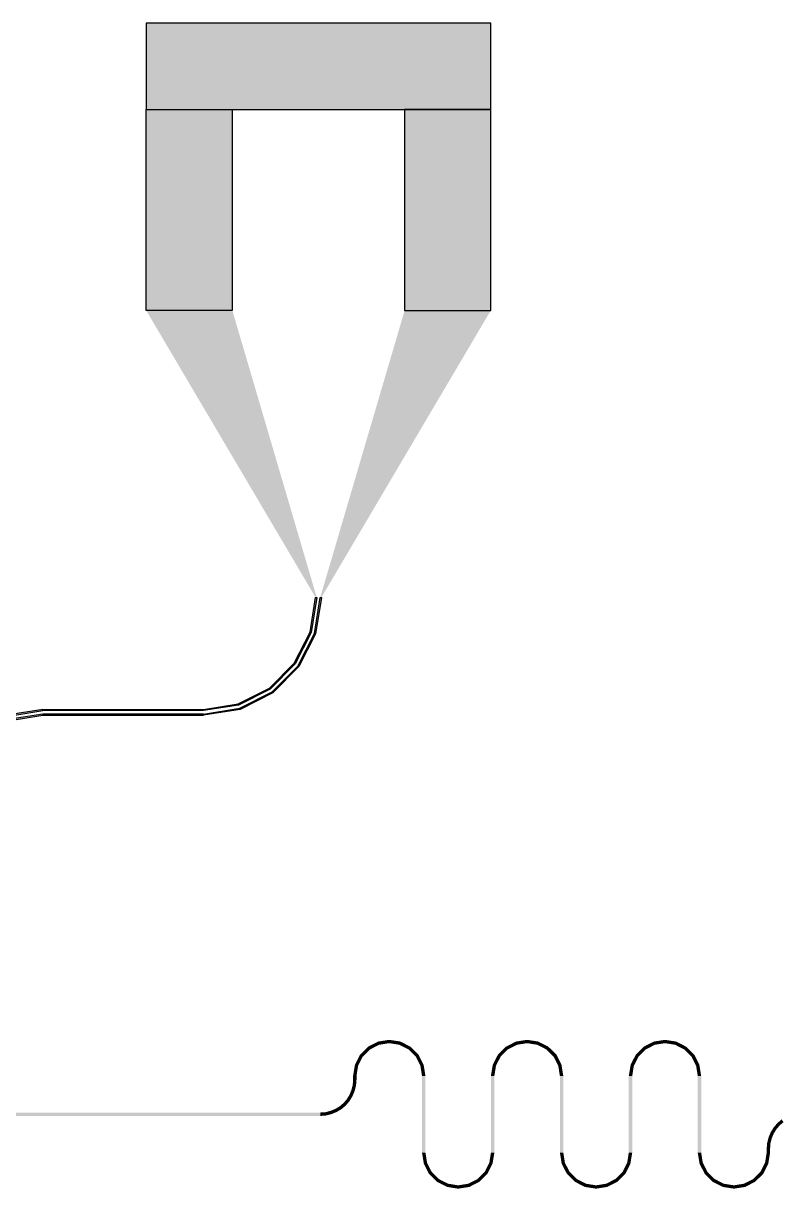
# Model space of a CAD drawing. Extents: x -200 to 7200, y -200 to 2100.
# Drawn here: x 3868 to 4526, y 885 to 1900 of the extents above; entities that cross this region are included whole.
import ezdxf

# ---------------------------------------------------------------- set-up
doc = ezdxf.new("R2010")
doc.units = 0
doc.layers.add('GAP', color=1, linetype='continuous')
doc.layers.add('PIN', color=3, linetype='continuous')

# ---------------------------------------------------------------- blocks, each defined once
blk = doc.blocks.new('YGGDRASILV1R2C2GAP')
for points in [[(4168.1, 1008.8), (4168.1, 1008.8), (4161.2, 1001.9)], [(4169.8, 1006.4), (4168.1, 1008.8), (4163.5, 1000.1), (4161.2, 1001.9)], [(4169.8, 1006.4), (4169.8, 1006.4), (4163.5, 1000.1)], [(4176.9, 1013.3), (4176.9, 1013.3), (4168.1, 1008.8)], [(4177.8, 1010.5), (4176.9, 1013.3), (4169.8, 1006.4), (4168.1, 1008.8)], [(4177.8, 1010.5), (4177.8, 1010.5), (4169.8, 1006.4)], [(4186.6, 1014.8), (4186.6, 1014.8), (4176.9, 1013.3)], [(4186.6, 1011.9), (4186.6, 1014.8), (4177.8, 1010.5), (4176.9, 1013.3)], [(4186.6, 1011.9), (4186.6, 1011.9), (4177.8, 1010.5)], [(4196.3, 1013.3), (4196.3, 1013.3), (4186.6, 1014.8)], [(4195.4, 1010.5), (4196.3, 1013.3), (4186.6, 1011.9), (4186.6, 1014.8)], [(4195.4, 1010.5), (4195.4, 1010.5), (4186.6, 1011.9)], [(4203.4, 1006.4), (4205.1, 1008.8), (4195.4, 1010.5), (4196.3, 1013.3)], [(4203.4, 1006.4), (4203.4, 1006.4), (4195.4, 1010.5)], [(4205.1, 1008.8), (4205.1, 1008.8), (4196.3, 1013.3)], [(4209.7, 1000.1), (4212.1, 1001.9), (4203.4, 1006.4), (4205.1, 1008.8)], [(4209.7, 1000.1), (4209.7, 1000.1), (4203.4, 1006.4)], [(4212.1, 1001.9), (4212.1, 1001.9), (4205.1, 1008.8)], [(4288.1, 1008.8), (4288.1, 1008.8), (4281.2, 1001.9)], [(4289.8, 1006.4), (4288.1, 1008.8), (4283.5, 1000.1), (4281.2, 1001.9)], [(4289.8, 1006.4), (4289.8, 1006.4), (4283.5, 1000.1)], [(4296.9, 1013.3), (4296.9, 1013.3), (4288.1, 1008.8)], [(4297.8, 1010.5), (4296.9, 1013.3), (4289.8, 1006.4), (4288.1, 1008.8)], [(4297.8, 1010.5), (4297.8, 1010.5), (4289.8, 1006.4)], [(4306.6, 1014.8), (4306.6, 1014.8), (4296.9, 1013.3)], [(4306.6, 1011.9), (4306.6, 1014.8), (4297.8, 1010.5), (4296.9, 1013.3)], [(4306.6, 1011.9), (4306.6, 1011.9), (4297.8, 1010.5)], [(4316.3, 1013.3), (4316.3, 1013.3), (4306.6, 1014.8)], [(4315.4, 1010.5), (4316.3, 1013.3), (4306.6, 1011.9), (4306.6, 1014.8)], [(4315.4, 1010.5), (4315.4, 1010.5), (4306.6, 1011.9)], [(4323.4, 1006.4), (4325.1, 1008.8), (4315.4, 1010.5), (4316.3, 1013.3)], [(4323.4, 1006.4), (4323.4, 1006.4), (4315.4, 1010.5)], [(4325.1, 1008.8), (4325.1, 1008.8), (4316.3, 1013.3)], [(4329.7, 1000.1), (4332.1, 1001.9), (4323.4, 1006.4), (4325.1, 1008.8)], [(4329.7, 1000.1), (4329.7, 1000.1), (4323.4, 1006.4)], [(4332.1, 1001.9), (4332.1, 1001.9), (4325.1, 1008.8)], [(4408.1, 1008.8), (4408.1, 1008.8), (4401.2, 1001.9)], [(4409.8, 1006.4), (4408.1, 1008.8), (4403.5, 1000.1), (4401.2, 1001.9)], [(4409.8, 1006.4), (4409.8, 1006.4), (4403.5, 1000.1)], [(4416.9, 1013.3), (4416.9, 1013.3), (4408.1, 1008.8)], [(4417.8, 1010.5), (4416.9, 1013.3), (4409.8, 1006.4), (4408.1, 1008.8)], [(4417.8, 1010.5), (4417.8, 1010.5), (4409.8, 1006.4)], [(4426.6, 1014.8), (4426.6, 1014.8), (4416.9, 1013.3)], [(4426.6, 1011.9), (4426.6, 1014.8), (4417.8, 1010.5), (4416.9, 1013.3)], [(4426.6, 1011.9), (4426.6, 1011.9), (4417.8, 1010.5)], [(4436.3, 1013.3), (4436.3, 1013.3), (4426.6, 1014.8)], [(4435.4, 1010.5), (4436.3, 1013.3), (4426.6, 1011.9), (4426.6, 1014.8)], [(4435.4, 1010.5), (4435.4, 1010.5), (4426.6, 1011.9)], [(4443.4, 1006.4), (4445.1, 1008.8), (4435.4, 1010.5), (4436.3, 1013.3)], [(4443.4, 1006.4), (4443.4, 1006.4), (4435.4, 1010.5)], [(4445.1, 1008.8), (4445.1, 1008.8), (4436.3, 1013.3)], [(4449.7, 1000.1), (4452.1, 1001.9), (4443.4, 1006.4), (4445.1, 1008.8)], [(4449.7, 1000.1), (4449.7, 1000.1), (4443.4, 1006.4)], [(4452.1, 1001.9), (4452.1, 1001.9), (4445.1, 1008.8)], [(4161.2, 1001.9), (4161.2, 1001.9), (4156.7, 993.1)], [(4163.5, 1000.1), (4161.2, 1001.9), (4159.5, 992.2), (4156.7, 993.1)], [(4163.5, 1000.1), (4163.5, 1000.1), (4159.5, 992.2)], [(4213.7, 992.2), (4216.5, 993.1), (4209.7, 1000.1), (4212.1, 1001.9)], [(4213.7, 992.2), (4213.7, 992.2), (4209.7, 1000.1)], [(4216.5, 993.1), (4216.5, 993.1), (4212.1, 1001.9)], [(4281.2, 1001.9), (4281.2, 1001.9), (4276.7, 993.1)], [(4283.5, 1000.1), (4281.2, 1001.9), (4279.5, 992.2), (4276.7, 993.1)], [(4283.5, 1000.1), (4283.5, 1000.1), (4279.5, 992.2)], [(4333.7, 992.2), (4336.5, 993.1), (4329.7, 1000.1), (4332.1, 1001.9)], [(4333.7, 992.2), (4333.7, 992.2), (4329.7, 1000.1)], [(4336.5, 993.1), (4336.5, 993.1), (4332.1, 1001.9)], [(4401.2, 1001.9), (4401.2, 1001.9), (4396.7, 993.1)], [(4403.5, 1000.1), (4401.2, 1001.9), (4399.5, 992.2), (4396.7, 993.1)], [(4403.5, 1000.1), (4403.5, 1000.1), (4399.5, 992.2)], [(4453.7, 992.2), (4456.5, 993.1), (4449.7, 1000.1), (4452.1, 1001.9)], [(4453.7, 992.2), (4453.7, 992.2), (4449.7, 1000.1)], [(4456.5, 993.1), (4456.5, 993.1), (4452.1, 1001.9)], [(4156.7, 993.1), (4156.7, 993.1), (4155.1, 983.4)], [(4159.5, 992.2), (4156.7, 993.1), (4158.1, 983.4), (4155.1, 983.4)], [(4159.5, 992.2), (4159.5, 992.2), (4158.1, 983.4)], [(4215.1, 983.4), (4218.1, 983.4), (4213.7, 992.2), (4216.5, 993.1)], [(4215.1, 983.4), (4215.1, 983.4), (4213.7, 992.2)], [(4218.1, 983.4), (4218.1, 983.4), (4216.5, 993.1)], [(4276.7, 993.1), (4276.7, 993.1), (4275.1, 983.4)], [(4279.5, 992.2), (4276.7, 993.1), (4278.1, 983.4), (4275.1, 983.4)], [(4279.5, 992.2), (4279.5, 992.2), (4278.1, 983.4)], [(4335.1, 983.4), (4338.1, 983.4), (4333.7, 992.2), (4336.5, 993.1)], [(4335.1, 983.4), (4335.1, 983.4), (4333.7, 992.2)], [(4338.1, 983.4), (4338.1, 983.4), (4336.5, 993.1)], [(4396.7, 993.1), (4396.7, 993.1), (4395.1, 983.4)], [(4399.5, 992.2), (4396.7, 993.1), (4398.1, 983.4), (4395.1, 983.4)], [(4399.5, 992.2), (4399.5, 992.2), (4398.1, 983.4)], [(4455.1, 983.4), (4458.1, 983.4), (4453.7, 992.2), (4456.5, 993.1)], [(4455.1, 983.4), (4455.1, 983.4), (4453.7, 992.2)], [(4458.1, 983.4), (4458.1, 983.4), (4456.5, 993.1)], [(4154.8, 975.5), (4154.8, 975.5), (4153.7, 971.2)], [(4154.8, 975.5), (4157.7, 975.1), (4153.7, 971.2), (4156.5, 970.3)], [(4155.1, 980), (4155.1, 980), (4154.8, 975.5)], [(4155.1, 980), (4158.1, 980), (4154.8, 975.5), (4157.7, 975.1)], [(4155.1, 983.4), (4155.1, 980), (4158.1, 983.4), (4158.1, 980)], [(4157.7, 975.1), (4157.7, 975.1), (4156.5, 970.3)], [(4158.1, 980), (4158.1, 980), (4157.7, 975.1)], [(4218.1, 916.6), (4218.1, 983.4), (4215.1, 916.6), (4215.1, 983.4)], [(4275.1, 983.4), (4275.1, 916.6), (4278.1, 983.4), (4278.1, 916.6)], [(4338.1, 916.6), (4338.1, 983.4), (4335.1, 916.6), (4335.1, 983.4)], [(4395.1, 983.4), (4395.1, 916.6), (4398.1, 983.4), (4398.1, 916.6)], [(4458.1, 916.6), (4458.1, 983.4), (4455.1, 916.6), (4455.1, 983.4)], [(4152, 967), (4152, 967), (4149.7, 963.2)], [(4152, 967), (4154.6, 965.7), (4149.7, 963.2), (4152.1, 961.5)], [(4153.7, 971.2), (4153.7, 971.2), (4152, 967)], [(4153.7, 971.2), (4156.5, 970.3), (4152, 967), (4154.6, 965.7)], [(4154.6, 965.7), (4154.6, 965.7), (4152.1, 961.5)], [(4156.5, 970.3), (4156.5, 970.3), (4154.6, 965.7)], [(4139.6, 954.6), (4139.6, 954.6), (4135.4, 952.9)], [(4139.6, 954.6), (4140.9, 952), (4135.4, 952.9), (4136.3, 950.1)], [(4143.4, 956.9), (4143.4, 956.9), (4139.6, 954.6)], [(4143.4, 956.9), (4145.1, 954.5), (4139.6, 954.6), (4140.9, 952)], [(4145.1, 954.5), (4145.1, 954.5), (4140.9, 952)], [(4146.8, 959.8), (4146.8, 959.8), (4143.4, 956.9)], [(4146.8, 959.8), (4148.9, 957.7), (4143.4, 956.9), (4145.1, 954.5)], [(4148.9, 957.7), (4148.9, 957.7), (4145.1, 954.5)], [(4149.7, 963.2), (4149.7, 963.2), (4146.8, 959.8)], [(4149.7, 963.2), (4152.1, 961.5), (4146.8, 959.8), (4148.9, 957.7)], [(4152.1, 961.5), (4152.1, 961.5), (4148.9, 957.7)], [(4126.6, 951.5), (3203.5, 951.5), (4126.6, 948.5), (3203.5, 948.5)], [(4131.1, 951.8), (4131.1, 951.8), (4126.6, 951.5)], [(4131.1, 951.8), (4131.5, 948.9), (4126.6, 951.5), (4126.6, 948.5)], [(4131.5, 948.9), (4131.5, 948.9), (4126.6, 948.5)], [(4135.4, 952.9), (4135.4, 952.9), (4131.1, 951.8)], [(4135.4, 952.9), (4136.3, 950.1), (4131.1, 951.8), (4131.5, 948.9)], [(4136.3, 950.1), (4136.3, 950.1), (4131.5, 948.9)], [(4140.9, 952), (4140.9, 952), (4136.3, 950.1)], [(4528.1, 945.5), (4528.1, 945.5), (4524.4, 942.3)], [(4529.8, 943.1), (4528.1, 945.5), (4526.4, 940.2), (4524.4, 942.3)], [(4518.6, 934.3), (4518.6, 934.3), (4516.7, 929.7)], [(4521.2, 933), (4518.6, 934.3), (4519.5, 928.8), (4516.7, 929.7)], [(4521.2, 938.5), (4521.2, 938.5), (4518.6, 934.3)], [(4523.5, 936.8), (4521.2, 938.5), (4521.2, 933), (4518.6, 934.3)], [(4524.4, 942.3), (4524.4, 942.3), (4521.2, 938.5)], [(4526.4, 940.2), (4524.4, 942.3), (4523.5, 936.8), (4521.2, 938.5)], [(4523.5, 936.8), (4523.5, 936.8), (4521.2, 933)], [(4526.4, 940.2), (4526.4, 940.2), (4523.5, 936.8)], [(4529.8, 943.1), (4529.8, 943.1), (4526.4, 940.2)], [(4515.5, 924.9), (4515.5, 924.9), (4515.1, 920)], [(4518.4, 924.5), (4515.5, 924.9), (4518.1, 920), (4515.1, 920)], [(4516.7, 929.7), (4516.7, 929.7), (4515.5, 924.9)], [(4519.5, 928.8), (4516.7, 929.7), (4518.4, 924.5), (4515.5, 924.9)], [(4518.4, 924.5), (4518.4, 924.5), (4518.1, 920)], [(4519.5, 928.8), (4519.5, 928.8), (4518.4, 924.5)], [(4521.2, 933), (4521.2, 933), (4519.5, 928.8)], [(4216.7, 906.9), (4216.7, 906.9), (4215.1, 916.6)], [(4219.5, 907.8), (4216.7, 906.9), (4218.1, 916.6), (4215.1, 916.6)], [(4219.5, 907.8), (4219.5, 907.8), (4218.1, 916.6)], [(4275.1, 916.6), (4275.1, 916.6), (4273.7, 907.8)], [(4275.1, 916.6), (4278.1, 916.6), (4273.7, 907.8), (4276.5, 906.9)], [(4278.1, 916.6), (4278.1, 916.6), (4276.5, 906.9)], [(4336.7, 906.9), (4336.7, 906.9), (4335.1, 916.6)], [(4339.5, 907.8), (4336.7, 906.9), (4338.1, 916.6), (4335.1, 916.6)], [(4339.5, 907.8), (4339.5, 907.8), (4338.1, 916.6)], [(4395.1, 916.6), (4395.1, 916.6), (4393.7, 907.8)], [(4395.1, 916.6), (4398.1, 916.6), (4393.7, 907.8), (4396.5, 906.9)], [(4398.1, 916.6), (4398.1, 916.6), (4396.5, 906.9)], [(4456.7, 906.9), (4456.7, 906.9), (4455.1, 916.6)], [(4459.5, 907.8), (4456.7, 906.9), (4458.1, 916.6), (4455.1, 916.6)], [(4459.5, 907.8), (4459.5, 907.8), (4458.1, 916.6)], [(4515.1, 916.6), (4515.1, 916.6), (4513.7, 907.8)], [(4515.1, 916.6), (4518.1, 916.6), (4513.7, 907.8), (4516.5, 906.9)], [(4515.1, 920), (4515.1, 916.6), (4518.1, 920), (4518.1, 916.6)], [(4518.1, 916.6), (4518.1, 916.6), (4516.5, 906.9)], [(4223.5, 899.9), (4221.2, 898.1), (4219.5, 907.8), (4216.7, 906.9)], [(4221.2, 898.1), (4221.2, 898.1), (4216.7, 906.9)], [(4223.5, 899.9), (4223.5, 899.9), (4219.5, 907.8)], [(4273.7, 907.8), (4273.7, 907.8), (4269.7, 899.9)], [(4273.7, 907.8), (4276.5, 906.9), (4269.7, 899.9), (4272.1, 898.1)], [(4276.5, 906.9), (4276.5, 906.9), (4272.1, 898.1)], [(4343.5, 899.9), (4341.2, 898.1), (4339.5, 907.8), (4336.7, 906.9)], [(4341.2, 898.1), (4341.2, 898.1), (4336.7, 906.9)], [(4343.5, 899.9), (4343.5, 899.9), (4339.5, 907.8)], [(4393.7, 907.8), (4393.7, 907.8), (4389.7, 899.9)], [(4393.7, 907.8), (4396.5, 906.9), (4389.7, 899.9), (4392.1, 898.1)], [(4396.5, 906.9), (4396.5, 906.9), (4392.1, 898.1)], [(4463.5, 899.9), (4461.2, 898.1), (4459.5, 907.8), (4456.7, 906.9)], [(4461.2, 898.1), (4461.2, 898.1), (4456.7, 906.9)], [(4463.5, 899.9), (4463.5, 899.9), (4459.5, 907.8)], [(4513.7, 907.8), (4513.7, 907.8), (4509.7, 899.9)], [(4513.7, 907.8), (4516.5, 906.9), (4509.7, 899.9), (4512.1, 898.1)], [(4516.5, 906.9), (4516.5, 906.9), (4512.1, 898.1)], [(4229.8, 893.6), (4228.1, 891.2), (4223.5, 899.9), (4221.2, 898.1)], [(4228.1, 891.2), (4228.1, 891.2), (4221.2, 898.1)], [(4229.8, 893.6), (4229.8, 893.6), (4223.5, 899.9)], [(4237.8, 889.5), (4236.9, 886.7), (4229.8, 893.6), (4228.1, 891.2)], [(4237.8, 889.5), (4237.8, 889.5), (4229.8, 893.6)], [(4263.4, 893.6), (4263.4, 893.6), (4255.4, 889.5)], [(4263.4, 893.6), (4265.1, 891.2), (4255.4, 889.5), (4256.3, 886.7)], [(4269.7, 899.9), (4269.7, 899.9), (4263.4, 893.6)], [(4269.7, 899.9), (4272.1, 898.1), (4263.4, 893.6), (4265.1, 891.2)], [(4272.1, 898.1), (4272.1, 898.1), (4265.1, 891.2)], [(4349.8, 893.6), (4348.1, 891.2), (4343.5, 899.9), (4341.2, 898.1)], [(4348.1, 891.2), (4348.1, 891.2), (4341.2, 898.1)], [(4349.8, 893.6), (4349.8, 893.6), (4343.5, 899.9)], [(4357.8, 889.5), (4356.9, 886.7), (4349.8, 893.6), (4348.1, 891.2)], [(4357.8, 889.5), (4357.8, 889.5), (4349.8, 893.6)], [(4383.4, 893.6), (4383.4, 893.6), (4375.4, 889.5)], [(4383.4, 893.6), (4385.1, 891.2), (4375.4, 889.5), (4376.3, 886.7)], [(4389.7, 899.9), (4389.7, 899.9), (4383.4, 893.6)], [(4389.7, 899.9), (4392.1, 898.1), (4383.4, 893.6), (4385.1, 891.2)], [(4392.1, 898.1), (4392.1, 898.1), (4385.1, 891.2)], [(4469.8, 893.6), (4468.1, 891.2), (4463.5, 899.9), (4461.2, 898.1)], [(4468.1, 891.2), (4468.1, 891.2), (4461.2, 898.1)], [(4469.8, 893.6), (4469.8, 893.6), (4463.5, 899.9)], [(4477.8, 889.5), (4476.9, 886.7), (4469.8, 893.6), (4468.1, 891.2)], [(4477.8, 889.5), (4477.8, 889.5), (4469.8, 893.6)], [(4503.4, 893.6), (4503.4, 893.6), (4495.4, 889.5)], [(4503.4, 893.6), (4505.1, 891.2), (4495.4, 889.5), (4496.3, 886.7)], [(4509.7, 899.9), (4509.7, 899.9), (4503.4, 893.6)], [(4509.7, 899.9), (4512.1, 898.1), (4503.4, 893.6), (4505.1, 891.2)], [(4512.1, 898.1), (4512.1, 898.1), (4505.1, 891.2)], [(4236.9, 886.7), (4236.9, 886.7), (4228.1, 891.2)], [(4246.6, 888.1), (4246.6, 885.2), (4237.8, 889.5), (4236.9, 886.7)], [(4246.6, 885.2), (4246.6, 885.2), (4236.9, 886.7)], [(4246.6, 888.1), (4246.6, 888.1), (4237.8, 889.5)], [(4255.4, 889.5), (4255.4, 889.5), (4246.6, 888.1)], [(4255.4, 889.5), (4256.3, 886.7), (4246.6, 888.1), (4246.6, 885.2)], [(4256.3, 886.7), (4256.3, 886.7), (4246.6, 885.2)], [(4265.1, 891.2), (4265.1, 891.2), (4256.3, 886.7)], [(4356.9, 886.7), (4356.9, 886.7), (4348.1, 891.2)], [(4366.6, 888.1), (4366.6, 885.2), (4357.8, 889.5), (4356.9, 886.7)], [(4366.6, 885.2), (4366.6, 885.2), (4356.9, 886.7)], [(4366.6, 888.1), (4366.6, 888.1), (4357.8, 889.5)], [(4375.4, 889.5), (4375.4, 889.5), (4366.6, 888.1)], [(4375.4, 889.5), (4376.3, 886.7), (4366.6, 888.1), (4366.6, 885.2)], [(4376.3, 886.7), (4376.3, 886.7), (4366.6, 885.2)], [(4385.1, 891.2), (4385.1, 891.2), (4376.3, 886.7)], [(4476.9, 886.7), (4476.9, 886.7), (4468.1, 891.2)], [(4486.6, 888.1), (4486.6, 885.2), (4477.8, 889.5), (4476.9, 886.7)], [(4486.6, 885.2), (4486.6, 885.2), (4476.9, 886.7)], [(4486.6, 888.1), (4486.6, 888.1), (4477.8, 889.5)], [(4495.4, 889.5), (4495.4, 889.5), (4486.6, 888.1)], [(4495.4, 889.5), (4496.3, 886.7), (4486.6, 888.1), (4486.6, 885.2)], [(4496.3, 886.7), (4496.3, 886.7), (4486.6, 885.2)], [(4505.1, 891.2), (4505.1, 891.2), (4496.3, 886.7)]]:
    blk.add_solid(points)
blk = doc.blocks.new('YGGDRASILV1R2C2PIN')
for points in [[(4168.8, 1007.8), (4168.4, 1008.4), (4162.1, 1001.1), (4161.6, 1001.6)], [(4169.5, 1006.8), (4169.1, 1007.4), (4163.1, 1000.4), (4162.5, 1000.8)], [(4177.3, 1012.1), (4177, 1012.8), (4168.8, 1007.8), (4168.4, 1008.4)], [(4177.6, 1011), (4177.4, 1011.6), (4169.5, 1006.8), (4169.1, 1007.4)], [(4186.6, 1013.6), (4186.6, 1014.3), (4177.3, 1012.1), (4177, 1012.8)], [(4186.6, 1012.4), (4186.6, 1013.1), (4177.6, 1011), (4177.4, 1011.6)], [(4196, 1012.1), (4196.2, 1012.8), (4186.6, 1013.6), (4186.6, 1014.3)], [(4195.6, 1011), (4195.8, 1011.6), (4186.6, 1012.4), (4186.6, 1013.1)], [(4203.7, 1006.8), (4204.1, 1007.4), (4195.6, 1011), (4195.8, 1011.6)], [(4204.4, 1007.8), (4204.8, 1008.4), (4196, 1012.1), (4196.2, 1012.8)], [(4210.1, 1000.4), (4210.7, 1000.8), (4203.7, 1006.8), (4204.1, 1007.4)], [(4211.1, 1001.1), (4211.7, 1001.6), (4204.4, 1007.8), (4204.8, 1008.4)], [(4288.8, 1007.8), (4288.4, 1008.4), (4282.1, 1001.1), (4281.6, 1001.6)], [(4289.5, 1006.8), (4289.1, 1007.4), (4283.1, 1000.4), (4282.5, 1000.8)], [(4297.3, 1012.1), (4297, 1012.8), (4288.8, 1007.8), (4288.4, 1008.4)], [(4297.6, 1011), (4297.4, 1011.6), (4289.5, 1006.8), (4289.1, 1007.4)], [(4306.6, 1013.6), (4306.6, 1014.3), (4297.3, 1012.1), (4297, 1012.8)], [(4306.6, 1012.4), (4306.6, 1013.1), (4297.6, 1011), (4297.4, 1011.6)], [(4316, 1012.1), (4316.2, 1012.8), (4306.6, 1013.6), (4306.6, 1014.3)], [(4315.6, 1011), (4315.8, 1011.6), (4306.6, 1012.4), (4306.6, 1013.1)], [(4323.7, 1006.8), (4324.1, 1007.4), (4315.6, 1011), (4315.8, 1011.6)], [(4324.4, 1007.8), (4324.8, 1008.4), (4316, 1012.1), (4316.2, 1012.8)], [(4330.1, 1000.4), (4330.7, 1000.8), (4323.7, 1006.8), (4324.1, 1007.4)], [(4331.1, 1001.1), (4331.7, 1001.6), (4324.4, 1007.8), (4324.8, 1008.4)], [(4408.8, 1007.8), (4408.4, 1008.4), (4402.1, 1001.1), (4401.6, 1001.6)], [(4409.5, 1006.8), (4409.1, 1007.4), (4403.1, 1000.4), (4402.5, 1000.8)], [(4417.3, 1012.1), (4417, 1012.8), (4408.8, 1007.8), (4408.4, 1008.4)], [(4417.6, 1011), (4417.4, 1011.6), (4409.5, 1006.8), (4409.1, 1007.4)], [(4426.6, 1013.6), (4426.6, 1014.3), (4417.3, 1012.1), (4417, 1012.8)], [(4426.6, 1012.4), (4426.6, 1013.1), (4417.6, 1011), (4417.4, 1011.6)], [(4436, 1012.1), (4436.2, 1012.8), (4426.6, 1013.6), (4426.6, 1014.3)], [(4435.6, 1011), (4435.8, 1011.6), (4426.6, 1012.4), (4426.6, 1013.1)], [(4443.7, 1006.8), (4444.1, 1007.4), (4435.6, 1011), (4435.8, 1011.6)], [(4444.4, 1007.8), (4444.8, 1008.4), (4436, 1012.1), (4436.2, 1012.8)], [(4450.1, 1000.4), (4450.7, 1000.8), (4443.7, 1006.8), (4444.1, 1007.4)], [(4451.1, 1001.1), (4451.7, 1001.6), (4444.4, 1007.8), (4444.8, 1008.4)], [(4162.1, 1001.1), (4161.6, 1001.6), (4157.8, 992.7), (4157.2, 992.9)], [(4163.1, 1000.4), (4162.5, 1000.8), (4159, 992.3), (4158.3, 992.5)], [(4214.2, 992.3), (4214.9, 992.5), (4210.1, 1000.4), (4210.7, 1000.8)], [(4215.4, 992.7), (4216.1, 992.9), (4211.1, 1001.1), (4211.7, 1001.6)], [(4282.1, 1001.1), (4281.6, 1001.6), (4277.8, 992.7), (4277.2, 992.9)], [(4283.1, 1000.4), (4282.5, 1000.8), (4279, 992.3), (4278.3, 992.5)], [(4334.2, 992.3), (4334.9, 992.5), (4330.1, 1000.4), (4330.7, 1000.8)], [(4335.4, 992.7), (4336.1, 992.9), (4331.1, 1001.1), (4331.7, 1001.6)], [(4402.1, 1001.1), (4401.6, 1001.6), (4397.8, 992.7), (4397.2, 992.9)], [(4403.1, 1000.4), (4402.5, 1000.8), (4399, 992.3), (4398.3, 992.5)], [(4454.2, 992.3), (4454.9, 992.5), (4450.1, 1000.4), (4450.7, 1000.8)], [(4455.4, 992.7), (4456.1, 992.9), (4451.1, 1001.1), (4451.7, 1001.6)], [(4157.8, 992.7), (4157.2, 992.9), (4156.4, 983.4), (4155.6, 983.4)], [(4159, 992.3), (4158.3, 992.5), (4157.6, 983.4), (4156.9, 983.4)], [(4215.6, 983.4), (4216.4, 983.4), (4214.2, 992.3), (4214.9, 992.5)], [(4216.9, 983.4), (4217.6, 983.4), (4215.4, 992.7), (4216.1, 992.9)], [(4277.8, 992.7), (4277.2, 992.9), (4276.4, 983.4), (4275.6, 983.4)], [(4279, 992.3), (4278.3, 992.5), (4277.6, 983.4), (4276.9, 983.4)], [(4335.6, 983.4), (4336.4, 983.4), (4334.2, 992.3), (4334.9, 992.5)], [(4336.9, 983.4), (4337.6, 983.4), (4335.4, 992.7), (4336.1, 992.9)], [(4397.8, 992.7), (4397.2, 992.9), (4396.4, 983.4), (4395.6, 983.4)], [(4399, 992.3), (4398.3, 992.5), (4397.6, 983.4), (4396.9, 983.4)], [(4455.6, 983.4), (4456.4, 983.4), (4454.2, 992.3), (4454.9, 992.5)], [(4456.9, 983.4), (4457.6, 983.4), (4455.4, 992.7), (4456.1, 992.9)], [(4155.3, 975.5), (4156, 975.3), (4154.2, 971), (4154.9, 970.8)], [(4155.6, 980), (4156.4, 980), (4155.3, 975.5), (4156, 975.3)], [(4156.5, 975.3), (4157.2, 975.2), (4155.4, 970.7), (4156.1, 970.4)], [(4156.4, 983.4), (4156.4, 980), (4155.6, 983.4), (4155.6, 980)], [(4156.9, 980), (4157.6, 980), (4156.5, 975.3), (4157.2, 975.2)], [(4156.9, 983.4), (4156.9, 980), (4157.6, 983.4), (4157.6, 980)], [(4216.4, 916.6), (4216.4, 983.4), (4215.6, 916.6), (4215.6, 983.4)], [(4216.9, 916.6), (4216.9, 983.4), (4217.6, 916.6), (4217.6, 983.4)], [(4276.4, 983.4), (4276.4, 916.6), (4275.6, 983.4), (4275.6, 916.6)], [(4276.9, 983.4), (4276.9, 916.6), (4277.6, 983.4), (4277.6, 916.6)], [(4336.4, 916.6), (4336.4, 983.4), (4335.6, 916.6), (4335.6, 983.4)], [(4336.9, 916.6), (4336.9, 983.4), (4337.6, 916.6), (4337.6, 983.4)], [(4396.4, 983.4), (4396.4, 916.6), (4395.6, 983.4), (4395.6, 916.6)], [(4396.9, 983.4), (4396.9, 916.6), (4397.6, 983.4), (4397.6, 916.6)], [(4456.4, 916.6), (4456.4, 983.4), (4455.6, 916.6), (4455.6, 983.4)], [(4456.9, 916.6), (4456.9, 983.4), (4457.6, 916.6), (4457.6, 983.4)], [(4152.5, 966.8), (4153.1, 966.5), (4150.1, 962.9), (4150.7, 962.5)], [(4153.6, 966.3), (4154.2, 965.9), (4151.1, 962.2), (4151.7, 961.8)], [(4154.2, 971), (4154.9, 970.8), (4152.5, 966.8), (4153.1, 966.5)], [(4155.4, 970.7), (4156.1, 970.4), (4153.6, 966.3), (4154.2, 965.9)], [(4139.8, 954.1), (4140.1, 953.5), (4135.6, 952.4), (4135.8, 951.7)], [(4143.7, 956.5), (4144.1, 955.9), (4139.8, 954.1), (4140.1, 953.5)], [(4144.4, 955.5), (4144.8, 954.9), (4140.3, 953), (4140.7, 952.4)], [(4147.1, 959.5), (4147.6, 959), (4143.7, 956.5), (4144.1, 955.9)], [(4148, 958.6), (4148.5, 958.1), (4144.4, 955.5), (4144.8, 954.9)], [(4150.1, 962.9), (4150.7, 962.5), (4147.1, 959.5), (4147.6, 959)], [(4151.1, 962.2), (4151.7, 961.8), (4148, 958.6), (4148.5, 958.1)], [(4126.6, 950.2), (3203.5, 950.2), (4126.6, 951), (3203.5, 951)], [(4126.6, 949.7), (3203.5, 949.7), (4126.6, 949), (3203.5, 949)], [(4131.2, 951.3), (4131.3, 950.6), (4126.6, 951), (4126.6, 950.2)], [(4131.3, 950.1), (4131.5, 949.4), (4126.6, 949.7), (4126.6, 949)], [(4135.6, 952.4), (4135.8, 951.7), (4131.2, 951.3), (4131.3, 950.6)], [(4136, 951.2), (4136.2, 950.5), (4131.3, 950.1), (4131.5, 949.4)], [(4140.3, 953), (4140.7, 952.4), (4136, 951.2), (4136.2, 950.5)], [(4528.8, 944.5), (4528.4, 945.1), (4525.2, 941.4), (4524.7, 941.9)], [(4529.5, 943.5), (4529.1, 944.1), (4526.1, 940.5), (4525.6, 941)], [(4519.7, 933.7), (4519, 934.1), (4517.8, 929.3), (4517.2, 929.6)], [(4522.1, 937.8), (4521.6, 938.2), (4519.7, 933.7), (4519, 934.1)], [(4523.1, 937.1), (4522.5, 937.5), (4520.7, 933.2), (4520.1, 933.5)], [(4525.2, 941.4), (4524.7, 941.9), (4522.1, 937.8), (4521.6, 938.2)], [(4526.1, 940.5), (4525.6, 941), (4523.1, 937.1), (4522.5, 937.5)], [(4516.7, 924.7), (4516, 924.8), (4516.4, 920), (4515.6, 920)], [(4517.8, 929.3), (4517.2, 929.6), (4516.7, 924.7), (4516, 924.8)], [(4517.9, 924.5), (4517.2, 924.7), (4517.6, 920), (4516.9, 920)], [(4519, 929), (4518.3, 929.2), (4517.9, 924.5), (4517.2, 924.7)], [(4520.7, 933.2), (4520.1, 933.5), (4519, 929), (4518.3, 929.2)], [(4217.8, 907.3), (4217.2, 907.1), (4216.4, 916.6), (4215.6, 916.6)], [(4219, 907.7), (4218.3, 907.5), (4217.6, 916.6), (4216.9, 916.6)], [(4275.6, 916.6), (4276.4, 916.6), (4274.2, 907.7), (4274.9, 907.5)], [(4276.9, 916.6), (4277.6, 916.6), (4275.4, 907.3), (4276.1, 907.1)], [(4337.8, 907.3), (4337.2, 907.1), (4336.4, 916.6), (4335.6, 916.6)], [(4339, 907.7), (4338.3, 907.5), (4337.6, 916.6), (4336.9, 916.6)], [(4395.6, 916.6), (4396.4, 916.6), (4394.2, 907.7), (4394.9, 907.5)], [(4396.9, 916.6), (4397.6, 916.6), (4395.4, 907.3), (4396.1, 907.1)], [(4457.8, 907.3), (4457.2, 907.1), (4456.4, 916.6), (4455.6, 916.6)], [(4459, 907.7), (4458.3, 907.5), (4457.6, 916.6), (4456.9, 916.6)], [(4515.6, 916.6), (4516.4, 916.6), (4514.2, 907.7), (4514.9, 907.5)], [(4516.9, 916.6), (4517.6, 916.6), (4515.4, 907.3), (4516.1, 907.1)], [(4516.4, 920), (4516.4, 916.6), (4515.6, 920), (4515.6, 916.6)], [(4516.9, 920), (4516.9, 916.6), (4517.6, 920), (4517.6, 916.6)], [(4222.1, 898.9), (4221.6, 898.4), (4217.8, 907.3), (4217.2, 907.1)], [(4223.1, 899.6), (4222.5, 899.2), (4219, 907.7), (4218.3, 907.5)], [(4274.2, 907.7), (4274.9, 907.5), (4270.1, 899.6), (4270.7, 899.2)], [(4275.4, 907.3), (4276.1, 907.1), (4271.1, 898.9), (4271.7, 898.4)], [(4342.1, 898.9), (4341.6, 898.4), (4337.8, 907.3), (4337.2, 907.1)], [(4343.1, 899.6), (4342.5, 899.2), (4339, 907.7), (4338.3, 907.5)], [(4394.2, 907.7), (4394.9, 907.5), (4390.1, 899.6), (4390.7, 899.2)], [(4395.4, 907.3), (4396.1, 907.1), (4391.1, 898.9), (4391.7, 898.4)], [(4462.1, 898.9), (4461.6, 898.4), (4457.8, 907.3), (4457.2, 907.1)], [(4463.1, 899.6), (4462.5, 899.2), (4459, 907.7), (4458.3, 907.5)], [(4514.2, 907.7), (4514.9, 907.5), (4510.1, 899.6), (4510.7, 899.2)], [(4515.4, 907.3), (4516.1, 907.1), (4511.1, 898.9), (4511.7, 898.4)], [(4228.8, 892.2), (4228.4, 891.6), (4222.1, 898.9), (4221.6, 898.4)], [(4229.5, 893.2), (4229.1, 892.6), (4223.1, 899.6), (4222.5, 899.2)], [(4237.6, 889), (4237.4, 888.4), (4229.5, 893.2), (4229.1, 892.6)], [(4263.7, 893.2), (4264.1, 892.6), (4255.6, 889), (4255.8, 888.4)], [(4270.1, 899.6), (4270.7, 899.2), (4263.7, 893.2), (4264.1, 892.6)], [(4271.1, 898.9), (4271.7, 898.4), (4264.4, 892.2), (4264.8, 891.6)], [(4348.8, 892.2), (4348.4, 891.6), (4342.1, 898.9), (4341.6, 898.4)], [(4349.5, 893.2), (4349.1, 892.6), (4343.1, 899.6), (4342.5, 899.2)], [(4357.6, 889), (4357.4, 888.4), (4349.5, 893.2), (4349.1, 892.6)], [(4383.7, 893.2), (4384.1, 892.6), (4375.6, 889), (4375.8, 888.4)], [(4390.1, 899.6), (4390.7, 899.2), (4383.7, 893.2), (4384.1, 892.6)], [(4391.1, 898.9), (4391.7, 898.4), (4384.4, 892.2), (4384.8, 891.6)], [(4468.8, 892.2), (4468.4, 891.6), (4462.1, 898.9), (4461.6, 898.4)], [(4469.5, 893.2), (4469.1, 892.6), (4463.1, 899.6), (4462.5, 899.2)], [(4477.6, 889), (4477.4, 888.4), (4469.5, 893.2), (4469.1, 892.6)], [(4503.7, 893.2), (4504.1, 892.6), (4495.6, 889), (4495.8, 888.4)], [(4510.1, 899.6), (4510.7, 899.2), (4503.7, 893.2), (4504.1, 892.6)], [(4511.1, 898.9), (4511.7, 898.4), (4504.4, 892.2), (4504.8, 891.6)], [(4237.3, 887.9), (4237, 887.2), (4228.8, 892.2), (4228.4, 891.6)], [(4246.6, 886.4), (4246.6, 885.7), (4237.3, 887.9), (4237, 887.2)], [(4246.6, 887.6), (4246.6, 886.9), (4237.6, 889), (4237.4, 888.4)], [(4255.6, 889), (4255.8, 888.4), (4246.6, 887.6), (4246.6, 886.9)], [(4256, 887.9), (4256.2, 887.2), (4246.6, 886.4), (4246.6, 885.7)], [(4264.4, 892.2), (4264.8, 891.6), (4256, 887.9), (4256.2, 887.2)], [(4357.3, 887.9), (4357, 887.2), (4348.8, 892.2), (4348.4, 891.6)], [(4366.6, 886.4), (4366.6, 885.7), (4357.3, 887.9), (4357, 887.2)], [(4366.6, 887.6), (4366.6, 886.9), (4357.6, 889), (4357.4, 888.4)], [(4375.6, 889), (4375.8, 888.4), (4366.6, 887.6), (4366.6, 886.9)], [(4376, 887.9), (4376.2, 887.2), (4366.6, 886.4), (4366.6, 885.7)], [(4384.4, 892.2), (4384.8, 891.6), (4376, 887.9), (4376.2, 887.2)], [(4477.3, 887.9), (4477, 887.2), (4468.8, 892.2), (4468.4, 891.6)], [(4486.6, 886.4), (4486.6, 885.7), (4477.3, 887.9), (4477, 887.2)], [(4486.6, 887.6), (4486.6, 886.9), (4477.6, 889), (4477.4, 888.4)], [(4495.6, 889), (4495.8, 888.4), (4486.6, 887.6), (4486.6, 886.9)], [(4496, 887.9), (4496.2, 887.2), (4486.6, 886.4), (4486.6, 885.7)], [(4504.4, 892.2), (4504.8, 891.6), (4496, 887.9), (4496.2, 887.2)]]:
    blk.add_solid(points)
blk = doc.blocks.new('YGGDRASILV1R2C2')
for points in [[(3975, 1900), (3975, 1825), (4275, 1825), (4275, 1900), (3975, 1900)], [(4050, 1825), (4050, 1650), (3975, 1650), (3975, 1825), (4050, 1825)], [(4200, 1825), (4200, 1650), (4275, 1650), (4275, 1825), (4200, 1825)], [(4127.5, 1400), (4122.5, 1368.3), (4107.9, 1339.8), (4085.2, 1317.1), (4056.7, 1302.5), (4025, 1297.5), (4025, 1298.5), (4056.4, 1303.5), (4084.7, 1317.9), (4107.1, 1340.3), (4121.5, 1368.6), (4126.5, 1400), (4127.5, 1400)], [(4123.5, 1400), (4118.7, 1369.6), (4104.7, 1342.1), (4082.9, 1320.3), (4055.4, 1306.3), (4025, 1301.5), (4025, 1302.5), (4055.1, 1307.3), (4082.3, 1321.1), (4103.9, 1342.7), (4117.7, 1369.9), (4122.5, 1400), (4123.5, 1400)], [(3885, 1302.5), (3853.3, 1297.5), (3824.8, 1282.9), (3802.1, 1260.2), (3787.5, 1231.7), (3782.5, 1200), (3783.5, 1200), (3788.5, 1231.4), (3802.9, 1259.7), (3825.3, 1282.1), (3853.6, 1296.5), (3885, 1301.5), (3885, 1302.5)], [(4025, 1301.5), (3885, 1301.5), (3885, 1302.5), (4025, 1302.5), (4025, 1301.5)], [(3885, 1298.5), (3854.6, 1293.7), (3827.1, 1279.7), (3805.3, 1257.9), (3791.3, 1230.4), (3786.5, 1200), (3787.5, 1200), (3792.3, 1230.1), (3806.1, 1257.3), (3827.7, 1278.9), (3854.9, 1292.7), (3885, 1297.5), (3885, 1298.5)], [(4025, 1298.5), (3885, 1298.5), (3885, 1297.5), (4025, 1297.5), (4025, 1298.5)]]:
    blk.add_lwpolyline(points)
for points in [[(3975, 1900), (3975, 1825), (4275, 1900), (4275, 1825)], [(4050, 1825), (4050, 1650), (3975, 1825), (3975, 1650)], [(4200, 1825), (4200, 1650), (4275, 1825), (4275, 1650)], [(4050, 1650), (4123.5, 1400), (3975, 1650), (4122.5, 1400)], [(4200, 1650), (4126.5, 1400), (4275, 1650), (4127.5, 1400)], [(4122.5, 1400), (4123.5, 1400), (4117.7, 1369.9), (4118.7, 1369.6)], [(4126.5, 1400), (4127.5, 1400), (4121.5, 1368.6), (4122.5, 1368.3)], [(4117.7, 1369.9), (4118.7, 1369.6), (4103.9, 1342.7), (4104.7, 1342.1)], [(4121.5, 1368.6), (4122.5, 1368.3), (4107.1, 1340.3), (4107.9, 1339.8)], [(4103.9, 1342.7), (4104.7, 1342.1), (4082.3, 1321.1), (4082.9, 1320.3)], [(4107.1, 1340.3), (4107.9, 1339.8), (4084.7, 1317.9), (4085.2, 1317.1)], [(4082.3, 1321.1), (4082.9, 1320.3), (4055.1, 1307.3), (4055.4, 1306.3)], [(4084.7, 1317.9), (4085.2, 1317.1), (4056.4, 1303.5), (4056.7, 1302.5)], [(3885, 1301.5), (3885, 1302.5), (3853.6, 1296.5), (3853.3, 1297.5)], [(4025, 1301.5), (3885, 1301.5), (4025, 1302.5), (3885, 1302.5)], [(4055.1, 1307.3), (4055.4, 1306.3), (4025, 1302.5), (4025, 1301.5)], [(4056.4, 1303.5), (4056.7, 1302.5), (4025, 1298.5), (4025, 1297.5)], [(3885, 1297.5), (3885, 1298.5), (3854.9, 1292.7), (3854.6, 1293.7)], [(4025, 1298.5), (3885, 1298.5), (4025, 1297.5), (3885, 1297.5)]]:
    blk.add_solid(points)

msp = doc.modelspace()

# ---------------------------------------------------------------- block references
msp.add_blockref('YGGDRASILV1R2C2', (0, 0))
at = {"layer": 'gap'}
msp.add_blockref('YGGDRASILV1R2C2GAP', (0, 0), dxfattribs=at)
at = {"layer": 'pin'}
msp.add_blockref('YGGDRASILV1R2C2PIN', (0, 0), dxfattribs=at)

doc.saveas('drawing.dxf')
